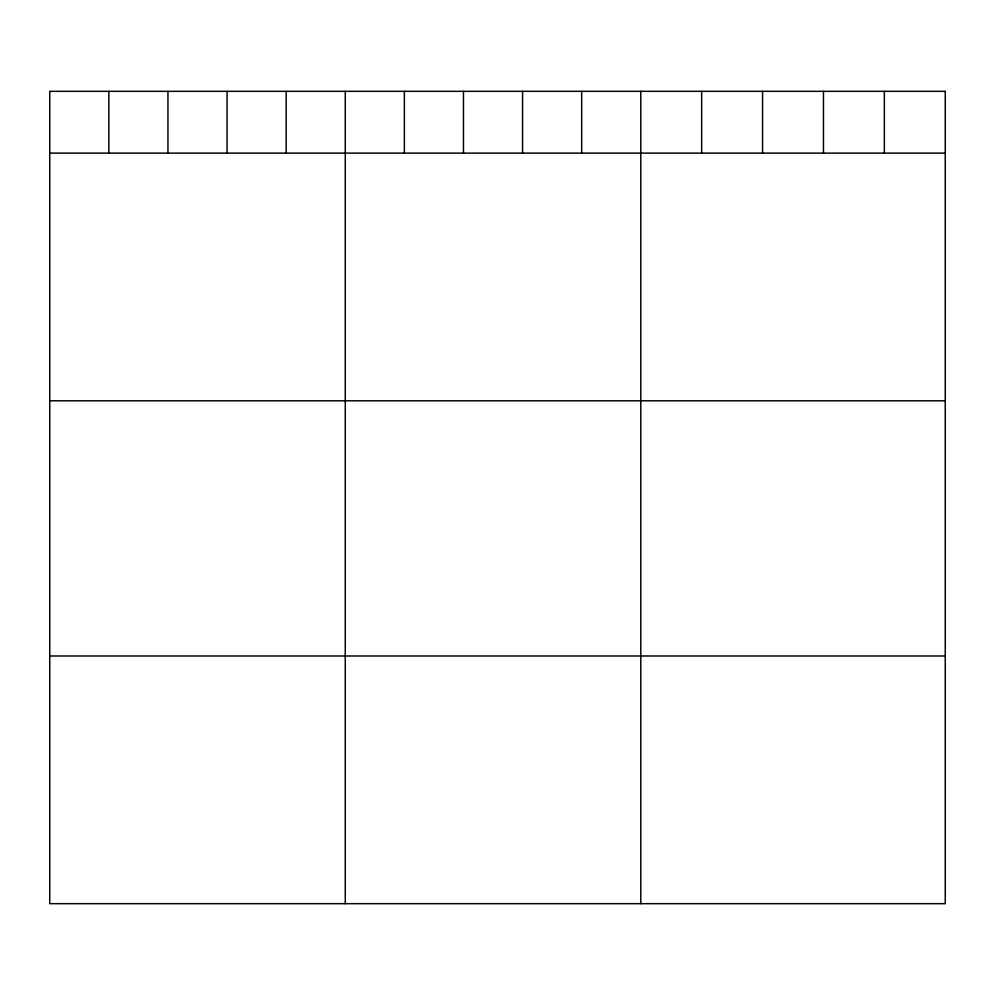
<?xml version="1.0" encoding="UTF-8"?>
<svg xmlns="http://www.w3.org/2000/svg" width="995" height="995" viewBox="0 0 995 995"><rect width="100%" height="100%" fill="white"/><g stroke="black" fill="none" stroke-linecap="round" stroke-linejoin="round"><path stroke-width="1.49" d="M49.75 153.118L945.25 153.118M49.75 400.798L945.25 400.798M49.75 655.991L945.25 655.991M884.356 91.329L884.356 153.118M823.462 91.329L823.462 153.118M762.568 91.329L762.568 153.118M701.674 91.329L701.674 153.118M640.78 91.329L640.78 903.671M581.677 91.329L581.677 153.118M522.574 91.329L522.574 153.118M463.471 91.329L463.471 153.118M404.368 91.329L404.368 153.118M345.265 91.329L345.265 903.671M286.162 91.329L286.162 153.118M227.059 91.329L227.059 153.118M167.956 91.329L167.956 153.118M108.853 91.329L108.853 153.118M945.25 91.329L49.75 91.329L49.75 903.671L945.25 903.671L945.25 91.329"/></g></svg>
